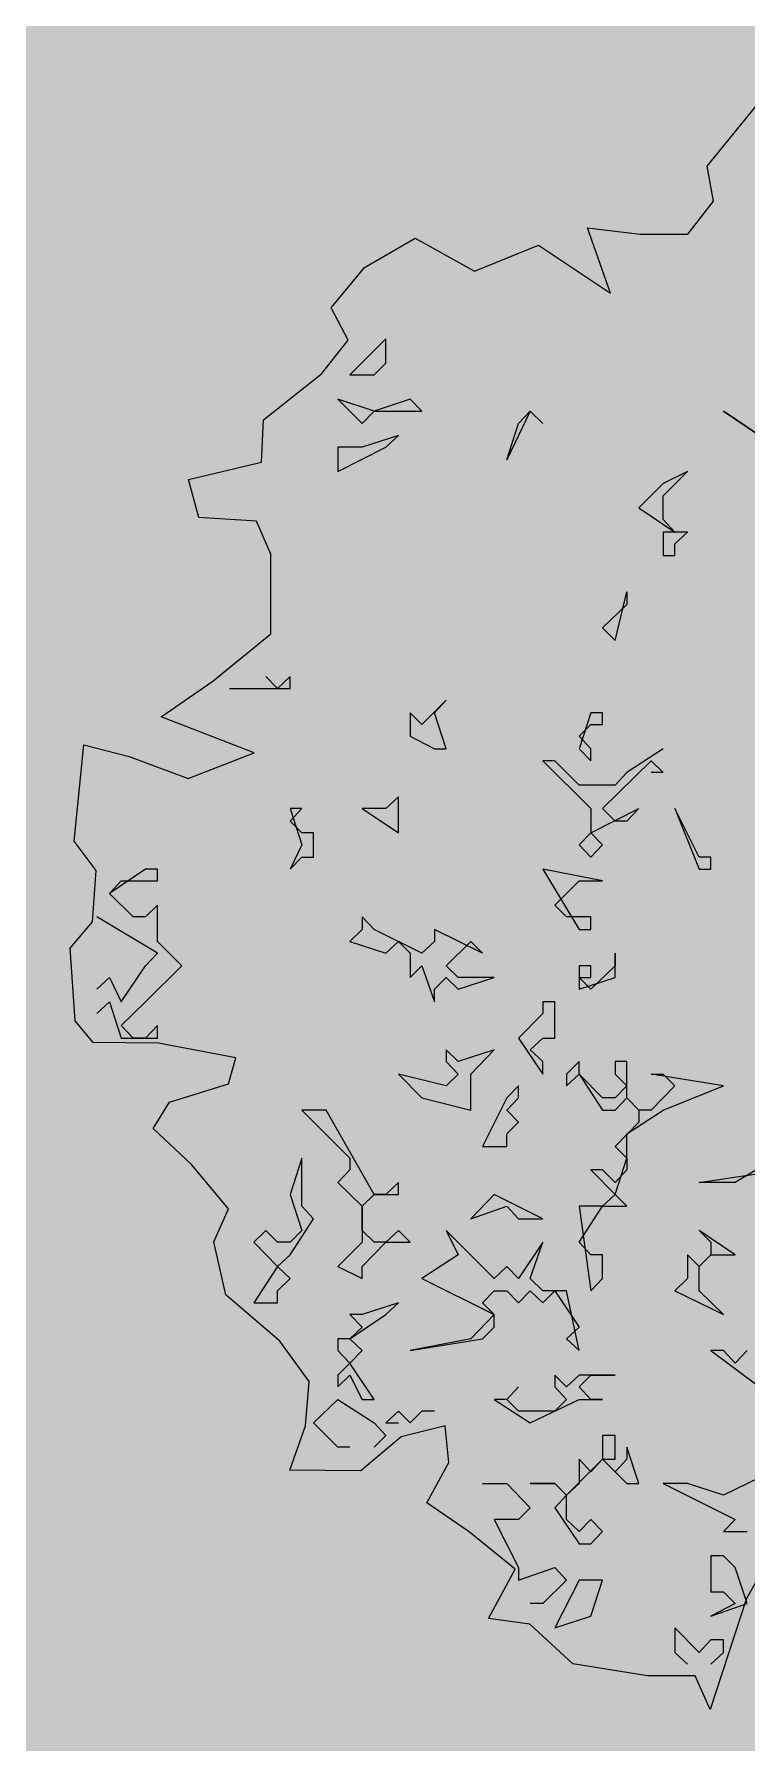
# Model space of a CAD drawing. Header units: millimetres. Extents: x 3866 to 35600, y -8896 to 9491.
# Drawn here: x 33061.194 to 33062.096, y -6696.723 to -6694.559 of the extents above; entities that cross this region are included whole.
import ezdxf

# ---------------------------------------------------------------- set-up
doc = ezdxf.new("R2010")
doc.units = ezdxf.units.MM
doc.layers.add('ВДМ', color=7, linetype='Continuous')
doc.layers.add('КУЩІ', color=108, linetype='Continuous')
doc.layers.add('Интерьер - Мебель_Ном_пера__4', color=7, linetype='Continuous', lineweight=20, true_color=0x029e21)

# ---------------------------------------------------------------- blocks, each defined once
blk = doc.blocks.new('Дерево лиственное 02 11_24')
at = {"layer": 'Интерьер - Мебель_Ном_пера__4', "linetype": 'Continuous'}
for p, q in [((-1757, 7082), (-1218, 7742)), ((-1697, 6741), (-1757, 7082)), ((-1946, 6421), (-1697, 6741)), ((-2694, 5851), (-2918, 6485)), ((-2918, 6485), (-2409, 6421)), ((-5080, 6100), (-4587, 6385)), ((-4587, 6385), (-4012, 6065)), ((-4012, 6065), (-3393, 6317)), ((-3393, 6317), (-2694, 5851)), ((-2409, 6421), (-1946, 6421)), ((-5401, 5709), (-5080, 6100)), ((-5236, 5397), (-5401, 5709)), ((-5495, 5071), (-5236, 5397)), ((-4872, 5409), (-5222, 5059)), ((-4872, 5173), (-4872, 5409)), ((-4986, 5059), (-4872, 5173)), ((-6057, 4624), (-5495, 5071)), ((-5222, 5059), (-4986, 5059)), ((-4986, 4709), (-5336, 4823)), ((-5336, 4823), (-5100, 4587)), ((-4636, 4823), (-4986, 4709)), ((-4522, 4709), (-4636, 4823)), ((-5100, 4587), (-4986, 4709)), ((-4986, 4709), (-4522, 4709)), ((-3472, 4709), (-3700, 4237)), ((-3586, 4587), (-3472, 4709)), ((-3472, 4709), (-3350, 4587)), ((-3350, 4587), (-3472, 4709)), ((-1600, 4709), (-1250, 4473)), ((-1250, 4473), (-1600, 4709)), ((-6077, 4213), (-6057, 4624)), ((-4750, 4473), (-5100, 4359)), ((-4872, 4359), (-4750, 4473)), ((-3700, 4237), (-3586, 4587)), ((-5100, 4359), (-5336, 4359)), ((-5336, 4359), (-5336, 4123)), ((-5336, 4123), (-4872, 4359)), ((-6783, 4046), (-6077, 4213)), ((-6683, 3679), (-6783, 4046)), ((-2186, 4009), (-2422, 3773)), ((-2186, 3887), (-1950, 4123)), ((-1950, 4123), (-2186, 4009)), ((-2186, 3659), (-2186, 3887)), ((-6127, 3643), (-6683, 3679)), ((-5986, 3323), (-6127, 3643)), ((-2422, 3773), (-2072, 3537)), ((-2072, 3537), (-2186, 3659)), ((-2072, 3537), (-2186, 3537)), ((-2186, 3537), (-2186, 3309)), ((-1950, 3537), (-2072, 3537)), ((-2072, 3423), (-1950, 3537)), ((-5986, 2553), (-5986, 3323)), ((-2072, 3309), (-2072, 3423)), ((-2186, 3309), (-2072, 3309)), ((-2536, 2837), (-2772, 2609)), ((-2650, 2487), (-2536, 2959)), ((-2536, 2959), (-2536, 2837)), ((-6548, 2093), (-5986, 2553)), ((-2772, 2609), (-2650, 2487)), ((-7049, 1748), (-6548, 2093)), ((-6386, 2023), (-5800, 2023)), ((-5922, 2023), (-6036, 2137)), ((-5800, 2137), (-5922, 2023)), ((-5800, 2023), (-5800, 2137)), ((-4286, 1909), (-4522, 1673)), ((-4400, 1787), (-4286, 1909)), ((-6148, 1399), (-7049, 1748)), ((-4522, 1673), (-4636, 1787)), ((-4636, 1787), (-4636, 1559)), ((-4286, 1437), (-4400, 1787)), ((-2886, 1787), (-3000, 1437)), ((-3000, 1559), (-2886, 1673)), ((-2772, 1787), (-2886, 1787)), ((-2886, 1673), (-2772, 1673)), ((-2772, 1673), (-2772, 1787)), ((-4636, 1559), (-4400, 1437)), ((-2886, 1437), (-3000, 1559)), ((-7891, 544), (-7797, 1476)), ((-7797, 1476), (-7359, 1364)), ((-7359, 1364), (-6789, 1150)), ((-6789, 1150), (-6148, 1399)), ((-4400, 1437), (-4286, 1437)), ((-3000, 1437), (-2886, 1323)), ((-2886, 1323), (-2886, 1437)), ((-2186, 1437), (-2536, 1209)), ((-3236, 1323), (-3350, 1323)), ((-3350, 1323), (-2886, 859)), ((-3000, 1087), (-3236, 1323)), ((-2772, 859), (-2300, 1323)), ((-2536, 1209), (-2650, 1087)), ((-2300, 1323), (-2186, 1209)), ((-2186, 1209), (-2300, 1209)), ((-2650, 1087), (-3000, 1087)), ((-5800, 737), (-5686, 859)), ((-5686, 859), (-5800, 859)), ((-5800, 859), (-5686, 509)), ((-4872, 859), (-5100, 859)), ((-5100, 859), (-4750, 623)), ((-4750, 973), (-4872, 859)), ((-4750, 623), (-4750, 973)), ((-2886, 623), (-2422, 859)), ((-2886, 859), (-2886, 623)), ((-2650, 737), (-2772, 859)), ((-2422, 859), (-2536, 737)), ((-1836, 387), (-2072, 859)), ((-2072, 859), (-1836, 273)), ((-5686, 623), (-5800, 737)), ((-2536, 737), (-2650, 737)), ((-7680, 260), (-7891, 544)), ((-5686, 509), (-5800, 273)), ((-5572, 623), (-5686, 623)), ((-5572, 387), (-5572, 623)), ((-2886, 623), (-3000, 509)), ((-3000, 509), (-2886, 387)), ((-2772, 509), (-2886, 623)), ((-2886, 387), (-2772, 509)), ((-5800, 273), (-5686, 387)), ((-5686, 387), (-5572, 387)), ((-1722, 387), (-1836, 387)), ((-1722, 273), (-1722, 387)), ((-7715, -239), (-7680, 260)), ((-7200, 273), (-7550, 37)), ((-7086, 273), (-7200, 273)), ((-7086, 159), (-7086, 273)), ((-2772, 159), (-3350, 273)), ((-3350, 273), (-3000, -313)), ((-1836, 273), (-1722, 273)), ((-7550, 37), (-7436, 159)), ((-7322, -191), (-7550, 37)), ((-7436, 159), (-7086, 159)), ((-3236, -77), (-3000, 159)), ((-3000, 159), (-2772, 159)), ((-7086, -77), (-7200, -191)), ((-7086, -427), (-7086, -77)), ((-3122, -191), (-3236, -77)), ((-7931, -493), (-7715, -239)), ((-7086, -541), (-7672, -191)), ((-7200, -191), (-7322, -191)), ((-5100, -313), (-5222, -427)), ((-4986, -313), (-5100, -191)), ((-5100, -191), (-5100, -313)), ((-4522, -541), (-4986, -313)), ((-3936, -541), (-4400, -313)), ((-4400, -313), (-4400, -427)), ((-3000, -191), (-3122, -191)), ((-2886, -191), (-3000, -191)), ((-3000, -313), (-2886, -313)), ((-2886, -313), (-2886, -191)), ((-7882, -1196), (-7931, -493)), ((-6850, -663), (-7086, -427)), ((-5222, -427), (-4872, -541)), ((-4872, -541), (-4750, -427)), ((-4750, -427), (-4636, -541)), ((-4400, -427), (-4522, -541)), ((-4286, -663), (-4050, -427)), ((-4050, -427), (-3936, -541)), ((-7200, -663), (-7086, -541)), ((-4636, -541), (-4636, -777)), ((-2650, -541), (-2650, -663)), ((-2650, -777), (-2650, -541)), ((-7672, -891), (-7550, -777)), ((-7550, -777), (-7436, -1013)), ((-7436, -1013), (-7200, -663)), ((-7200, -1013), (-6850, -663)), ((-4636, -777), (-4522, -663)), ((-4522, -663), (-4400, -1013)), ((-4400, -891), (-4286, -777)), ((-4172, -777), (-4286, -663)), ((-4286, -777), (-4172, -891)), ((-4172, -891), (-3822, -777)), ((-3822, -777), (-4172, -777)), ((-2886, -663), (-3000, -663)), ((-3000, -663), (-3000, -891)), ((-2886, -891), (-3000, -777)), ((-3000, -777), (-2886, -777)), ((-3000, -891), (-2650, -777)), ((-2650, -663), (-2886, -891)), ((-2886, -777), (-2886, -663)), ((-4400, -1013), (-4400, -891)), ((-7672, -1127), (-7550, -1013)), ((-7550, -1013), (-7436, -1363)), ((-7436, -1241), (-7200, -1013)), ((-3350, -1127), (-3586, -1363)), ((-3236, -1013), (-3350, -1013)), ((-3350, -1013), (-3350, -1127)), ((-3236, -1363), (-3236, -1013)), ((-7707, -1407), (-7882, -1196)), ((-7322, -1363), (-7436, -1241)), ((-7086, -1241), (-7200, -1363)), ((-7086, -1363), (-7086, -1241)), ((-7074, -1414), (-7707, -1407)), ((-7436, -1363), (-7086, -1363)), ((-7200, -1363), (-7322, -1363)), ((-6326, -1556), (-7074, -1414)), ((-4172, -1591), (-4286, -1477)), ((-4286, -1477), (-4286, -1591)), ((-3822, -1477), (-4172, -1591)), ((-4050, -1713), (-3822, -1477)), ((-3586, -1363), (-3350, -1713)), ((-3472, -1477), (-3350, -1363)), ((-3350, -1591), (-3472, -1477)), ((-3350, -1363), (-3236, -1363)), ((-6398, -1806), (-6326, -1556)), ((-4286, -1591), (-4172, -1713)), ((-3350, -1713), (-3350, -1591)), ((-3000, -1591), (-3122, -1713)), ((-3000, -1713), (-3000, -1591)), ((-2536, -1591), (-2650, -1591)), ((-2650, -1591), (-2650, -1713)), ((-2536, -1941), (-2536, -1591)), ((-6968, -1984), (-6398, -1806)), ((-4286, -1827), (-4750, -1713)), ((-4750, -1713), (-4522, -1941)), ((-4172, -1713), (-4286, -1827)), ((-4050, -2063), (-4050, -1713)), ((-3122, -1713), (-3122, -1827)), ((-3122, -1827), (-3000, -1713)), ((-2772, -1941), (-3000, -1713)), ((-3000, -1713), (-2772, -2063)), ((-2650, -1713), (-2536, -1827)), ((-1600, -1827), (-2300, -1713)), ((-2300, -1713), (-2186, -1713)), ((-2186, -1713), (-2072, -1827)), ((-7127, -2240), (-6968, -1984)), ((-4522, -1941), (-4050, -2063)), ((-3700, -1941), (-3936, -2413)), ((-3586, -1827), (-3700, -1941)), ((-3700, -2063), (-3586, -1941)), ((-3586, -1941), (-3586, -1827)), ((-2650, -1941), (-2772, -1941)), ((-2536, -1827), (-2650, -1941)), ((-2650, -2063), (-2536, -1941)), ((-2422, -2063), (-2536, -1941)), ((-2536, -1941), (-2422, -2063)), ((-2072, -1827), (-2300, -2063)), ((-2186, -2063), (-1600, -1827)), ((-5450, -2063), (-5686, -2063)), ((-5686, -2063), (-5222, -2527)), ((-4986, -2877), (-5450, -2063)), ((-3586, -2177), (-3700, -2063)), ((-2772, -2063), (-2650, -2063)), ((-2536, -2291), (-2186, -2063)), ((-2300, -2063), (-2422, -2063)), ((-2422, -2063), (-2422, -2177)), ((-6754, -2589), (-7127, -2240)), ((-3700, -2291), (-3586, -2177)), ((-3700, -2413), (-3700, -2291)), ((-2422, -2177), (-2650, -2413)), ((-2536, -2527), (-2536, -2291)), ((-3936, -2413), (-3700, -2413)), ((-2650, -2413), (-2536, -2527)), ((-900, -2413), (-1486, -2763)), ((-6398, -3017), (-6754, -2589)), ((-5686, -2527), (-5800, -2877)), ((-5686, -2991), (-5686, -2527)), ((-5222, -2641), (-5336, -2763)), ((-5222, -2527), (-5222, -2641)), ((-2772, -2641), (-2886, -2641)), ((-2886, -2641), (-2650, -2877)), ((-2650, -2763), (-2772, -2641)), ((-2650, -2877), (-2536, -2527)), ((-2536, -2641), (-2650, -2763)), ((-2536, -2527), (-2536, -2641)), ((-1836, -2763), (-1022, -2641)), ((-5336, -2763), (-5100, -2991)), ((-4750, -2763), (-4872, -2877)), ((-4750, -2877), (-4750, -2763)), ((-1486, -2763), (-1836, -2763)), ((-5800, -2877), (-5686, -3227)), ((-5100, -2991), (-4986, -2877)), ((-4986, -2877), (-4750, -2877)), ((-4872, -2877), (-4986, -2877)), ((-3822, -2877), (-4050, -3113)), ((-3350, -3113), (-3822, -2877)), ((-2650, -2877), (-2772, -2991)), ((-2536, -2991), (-2650, -2877)), ((-6540, -3337), (-6398, -3017)), ((-5800, -3463), (-5572, -3113)), ((-5572, -3113), (-5686, -2991)), ((-5100, -3227), (-5100, -2991)), ((-5100, -2991), (-5100, -3341)), ((-4050, -3113), (-3700, -2991)), ((-3700, -2991), (-3586, -3113)), ((-3586, -3113), (-3350, -3113)), ((-3000, -3341), (-2772, -2991)), ((-2772, -2991), (-3000, -2991)), ((-3000, -2991), (-2886, -3813)), ((-2772, -2991), (-2536, -2991)), ((-6036, -3227), (-6150, -3341)), ((-5922, -3341), (-6036, -3227)), ((-5686, -3227), (-5800, -3341)), ((-4986, -3341), (-5100, -3227)), ((-4750, -3227), (-4872, -3341)), ((-4636, -3341), (-4750, -3227)), ((-3822, -3691), (-4286, -3227)), ((-4286, -3227), (-4172, -3463)), ((-1486, -3463), (-1836, -3227)), ((-1836, -3227), (-1722, -3341)), ((-6424, -3849), (-6540, -3337)), ((-6150, -3341), (-5922, -3577)), ((-5800, -3341), (-5922, -3341)), ((-5922, -3577), (-5800, -3463)), ((-5100, -3341), (-5336, -3577)), ((-5100, -3577), (-4872, -3341)), ((-4872, -3341), (-4986, -3341)), ((-4872, -3341), (-4636, -3341)), ((-4172, -3463), (-4522, -3691)), ((-3350, -3341), (-3586, -3691)), ((-3472, -3691), (-3350, -3341)), ((-2886, -3463), (-3000, -3341)), ((-2772, -3463), (-2886, -3463)), ((-2772, -3691), (-2772, -3463)), ((-1836, -3577), (-1950, -3463)), ((-1950, -3463), (-1950, -3691)), ((-1836, -3577), (-1722, -3463)), ((-1722, -3463), (-1836, -3577)), ((-1722, -3341), (-1722, -3463)), ((-1722, -3463), (-1486, -3463)), ((-5922, -3577), (-6150, -3927)), ((-5800, -3691), (-5922, -3577)), ((-5336, -3577), (-5100, -3691)), ((-5100, -3691), (-5100, -3577)), ((-3700, -3577), (-3822, -3691)), ((-3586, -3691), (-3700, -3577)), ((-1836, -3813), (-1836, -3577)), ((-5922, -3813), (-5800, -3691)), ((-4522, -3691), (-3822, -4041)), ((-3350, -3813), (-3472, -3691)), ((-2886, -3813), (-2772, -3691)), ((-1950, -3691), (-2072, -3813)), ((-5899, -4299), (-6424, -3849)), ((-6150, -3927), (-5922, -3927)), ((-5922, -3927), (-5922, -3813)), ((-4750, -3927), (-5100, -4041)), ((-4872, -4041), (-4750, -3927)), ((-3936, -3927), (-3822, -3813)), ((-3822, -4041), (-3936, -3927)), ((-3822, -3813), (-3700, -3813)), ((-3700, -3813), (-3586, -3927)), ((-3586, -3927), (-3472, -3813)), ((-3472, -3813), (-3350, -3927)), ((-3350, -3927), (-3236, -3813)), ((-3122, -3813), (-3350, -3813)), ((-3236, -3813), (-3000, -4163)), ((-3000, -4391), (-3122, -3813)), ((-2072, -3813), (-1600, -4041)), ((-1600, -4041), (-1836, -3813)), ((-5222, -4277), (-4872, -4041)), ((-5100, -4041), (-5222, -4041)), ((-5222, -4041), (-5100, -4163)), ((-3822, -4041), (-4050, -4277)), ((-3822, -4163), (-3822, -4041)), ((-5614, -4690), (-5899, -4299)), ((-5222, -4277), (-5336, -4277)), ((-5336, -4277), (-5336, -4391)), ((-5100, -4163), (-5222, -4277)), ((-5100, -4391), (-5222, -4277)), ((-4050, -4277), (-4636, -4391)), ((-4636, -4391), (-3936, -4277)), ((-3936, -4277), (-3822, -4163)), ((-3000, -4163), (-3122, -4277)), ((-3122, -4277), (-3000, -4391)), ((-5336, -4391), (-5222, -4513)), ((-5222, -4513), (-5100, -4391)), ((-1600, -4391), (-1722, -4391)), ((-1722, -4391), (-1250, -4741)), ((-1486, -4513), (-1600, -4391)), ((-1372, -4391), (-1486, -4513)), ((-5222, -4513), (-5336, -4627)), ((-5336, -4627), (-5336, -4741)), ((-5336, -4741), (-5222, -4627)), ((-4986, -4863), (-5222, -4513)), ((-5222, -4627), (-5100, -4863)), ((-3122, -4741), (-3236, -4627)), ((-3236, -4627), (-3236, -4741)), ((-3000, -4627), (-3122, -4741)), ((-3000, -4741), (-2886, -4627)), ((-2650, -4627), (-3000, -4627)), ((-2886, -4627), (-2650, -4627)), ((-5650, -5118), (-5614, -4690)), ((-3700, -4863), (-3586, -4741)), ((-3586, -4741), (-3700, -4863)), ((-3236, -4741), (-3122, -4863)), ((-2886, -4863), (-3000, -4741)), ((-5572, -5091), (-5336, -4863)), ((-5336, -4863), (-4986, -5091)), ((-5100, -4863), (-4986, -4863)), ((-3700, -4863), (-3822, -4863)), ((-3822, -4863), (-3472, -5091)), ((-3586, -4977), (-3700, -4863)), ((-3472, -5091), (-3000, -4863)), ((-3122, -4863), (-3236, -4977)), ((-3000, -4863), (-2772, -4863)), ((-2772, -4863), (-2886, -4863)), ((-5801, -5550), (-5650, -5118)), ((-5336, -5327), (-5572, -5091)), ((-4986, -5091), (-4872, -5213)), ((-4750, -4977), (-4872, -5091)), ((-4872, -5091), (-4750, -5091)), ((-4636, -5091), (-4750, -4977)), ((-4297, -5118), (-4724, -5225)), ((-4522, -4977), (-4636, -5091)), ((-4400, -4977), (-4522, -4977)), ((-4261, -5474), (-4297, -5118)), ((-3236, -4977), (-3586, -4977)), ((-4724, -5225), (-5116, -5556)), ((-4872, -5213), (-4986, -5327)), ((-2650, -5213), (-2772, -5213)), ((-2772, -5213), (-2772, -5441)), ((-2650, -5441), (-2650, -5213)), ((-5222, -5327), (-5336, -5327)), ((-3122, -5791), (-2772, -5441)), ((-2886, -5563), (-3000, -5441)), ((-3000, -5441), (-3000, -5677)), ((-2772, -5441), (-2886, -5563)), ((-2772, -5441), (-2536, -5677)), ((-2650, -5563), (-2772, -5441)), ((-2772, -5441), (-2650, -5441)), ((-2536, -5441), (-2650, -5563)), ((-2422, -5677), (-2536, -5327)), ((-2536, -5327), (-2536, -5441)), ((-5116, -5556), (-5801, -5550)), ((-4475, -5866), (-4261, -5474)), ((-1136, -5563), (-1600, -5791)), ((-3936, -5677), (-3700, -5677)), ((-3700, -5677), (-3472, -5913)), ((-3236, -5677), (-3472, -5677)), ((-3472, -5677), (-3236, -5677)), ((-3122, -5791), (-3236, -5677)), ((-3236, -5677), (-3122, -5791)), ((-3122, -5791), (-3236, -5913)), ((-3000, -5677), (-3122, -5791)), ((-3122, -6027), (-3122, -5791)), ((-2536, -5677), (-2422, -5677)), ((-1950, -5677), (-2186, -5677)), ((-2186, -5677), (-1486, -6027)), ((-1600, -5791), (-1950, -5677)), ((-4064, -6145), (-4475, -5866)), ((-3472, -5913), (-3586, -6027)), ((-3236, -5913), (-3000, -6263)), ((-3586, -6027), (-3822, -6027)), ((-3822, -6027), (-3586, -6491)), ((-3000, -6141), (-3122, -6027)), ((-2886, -6027), (-3000, -6141)), ((-2772, -6141), (-2886, -6027)), ((-1486, -6027), (-1600, -6141)), ((-913, -5972), (-1376, -6791)), ((-3620, -6507), (-4064, -6145)), ((-3000, -6263), (-2886, -6263)), ((-2886, -6263), (-2772, -6141)), ((-1600, -6141), (-1372, -6141)), ((-1600, -6377), (-1722, -6377)), ((-1722, -6377), (-1722, -6727)), ((-1486, -6491), (-1600, -6377)), ((-3878, -6984), (-3620, -6507)), ((-3586, -6491), (-3586, -6613)), ((-3586, -6613), (-3236, -6491)), ((-3122, -6613), (-3350, -6841)), ((-3236, -6491), (-3122, -6613)), ((-3000, -6613), (-3236, -7077)), ((-2772, -6613), (-3000, -6613)), ((-2886, -6963), (-2772, -6613)), ((-1372, -6841), (-1486, -6491)), ((-1722, -6727), (-1600, -6727)), ((-1600, -6727), (-1486, -6841)), ((-3350, -6841), (-3472, -6841)), ((-1376, -6791), (-1730, -7866)), ((-1486, -6841), (-1722, -6963)), ((-1722, -6963), (-1372, -6841)), ((-3477, -7041), (-3878, -6984)), ((-3059, -7423), (-3477, -7041)), ((-3236, -7077), (-2886, -6963)), ((-1836, -7313), (-2072, -7077)), ((-2072, -7077), (-2072, -7313)), ((-1722, -7191), (-1836, -7313)), ((-1600, -7191), (-1722, -7191)), ((-1600, -7313), (-1600, -7191)), ((-2338, -7539), (-3059, -7423)), ((-2072, -7313), (-1950, -7427)), ((-1722, -7427), (-1600, -7313)), ((-1875, -7539), (-2338, -7539)), ((-1730, -7866), (-1875, -7539))]:
    blk.add_line(p, q, dxfattribs=at)

msp = doc.modelspace()

# ---------------------------------------------------------------- hatches: boundary and pattern name
at = {"layer": 'ВДМ', "true_color": 0x139b48, "transparency": 33554585}
h = msp.add_hatch(color=114, dxfattribs=at)
h.dxf.hatch_style = 1
h.paths.add_polyline_path([(33080.2621, -6678.6225), (33090.0813, -6681.9727), (33090.5749, -6680.5188), (33077.7869, -6676.1231, -0.320249), (33075.7621, -6673.2861), (33075.7621, -6665.7475), (33072.7621, -6665.7475), (33072.7621, -6676.1225), (33065.2621, -6676.1225), (33060.2621, -6676.1225), (33060.2621, -6695.0762, 0.414214), (33063.2621, -6698.0762), (33063.7403, -6698.0762, 0.050382), (33063.7655, -6697.8262), (33063.7655, -6689.6803), (33072.1447, -6689.6803), (33072.1447, -6699.0257), (33078.7088, -6702.2703), (33080.408, -6703.1101), (33082.4476, -6698.9837), (33080.7712, -6698.1498, -1.802326), (33084.5623, -6700.0356), (33082.8953, -6699.2064), (33080.8563, -6703.3317), (33085.5126, -6705.6332), (33086.7344, -6703.1612), (33090.3459, -6704.9366), (33089.1202, -6707.4164), (33092.3163, -6708.9962, 0.173141), (33092.6502, -6709.0351), (33096.5476, -6708.1361, 0.226063), (33096.8844, -6707.8685), (33098.3687, -6704.8331), (33098.5798, -6704.4013), (33095.0902, -6702.695), (33097.1987, -6698.3829), (33100.6883, -6700.0892), (33111.2402, -6705.2495), (33106.2915, -6715.3452, 0.413327), (33106.5191, -6716.0136), (33107.7952, -6716.6439, 0.414214), (33108.4649, -6716.417), (33115.2974, -6702.5842), (33115.4152, -6702.2389), (33076.7101, -6689.0332), (33077.6788, -6686.1939), (33119.1204, -6700.3817, 0.414214), (33122.2954, -6698.8262), (33124.0784, -6693.6179, 0.161962), (33124.0922, -6692.0397), (33113.5102, -6688.4024), (33113.0322, -6689.8032), (33122.8514, -6693.1534), (33120.4296, -6700.2516), (33099.1349, -6692.9862), (33077.8403, -6685.7207)])
at = {"layer": 'ВДМ', "transparency": 33554585}
h = msp.add_hatch(color=9, dxfattribs=at)
h.dxf.hatch_style = 1
h.paths.add_polyline_path([(33060.2621, -6695.0762), (33060.2621, -6675.8597), (33059.2621, -6675.8597), (33059.2621, -6694.8906), (33059.2621, -6696.0762, 0.414214), (33062.2621, -6699.0762), (33062.5155, -6699.0762, 0.356394), (33063.7403, -6698.0762), (33063.2621, -6698.0762, -0.414214)])
h = msp.add_hatch(color=8, dxfattribs=at)
h.dxf.hatch_style = 1
h.paths.add_polyline_path([(33077.6734, -6702.874), (33072.8408, -6700.4853, -0.285316), (33072.1447, -6699.3647), (33072.1447, -6689.6803), (33063.7655, -6689.6803), (33063.7655, -6697.8262, -0.414214), (33062.5155, -6699.0762), (33062.2621, -6699.0762, -0.414214), (33059.2621, -6696.0762), (33059.2621, -6705.0762, -0.414214), (33062.2621, -6702.0762), (33068.5883, -6702.0762, -0.115275), (33069.9176, -6702.3868), (33076.9364, -6705.8562), (33090.4874, -6712.5536), (33091.8165, -6709.864)])
h.paths.add_polyline_path([(33070.3947, -6694.2177), (33065.5155, -6694.2177), (33065.5155, -6693.9509), (33065.5155, -6691.4303), (33070.3947, -6691.4303)], flags=16)

# ---------------------------------------------------------------- linework, layer by layer
msp.add_lwpolyline([(33059.2621, -6694.8906), (33059.2621, -6696.0762, 0.414214), (33062.2621, -6699.0762), (33062.5155, -6699.0762, 0.414214), (33063.7655, -6697.8262), (33063.7655, -6689.6803)], format="xyb")
at = {"layer": 'ВДМ'}
msp.add_lwpolyline([(33075.7621, -6663.9975), (33075.7621, -6651.6225, 0.414214), (33072.7621, -6648.6225), (33063.2621, -6648.6225, 0.414214), (33060.2621, -6651.6225), (33060.2621, -6695.0762, 0.414214), (33063.2621, -6698.0762), (33063.7403, -6698.0762)], format="xyb", dxfattribs=at)

# ---------------------------------------------------------------- block references
at = {"layer": 'КУЩІ', "linetype": 'Continuous', "xscale": 0.0001307448670890075, "yscale": 0.0001307448670890075, "zscale": 0.0001307448670890075}
msp.add_blockref('Дерево лиственное 02 11_24', (33062.2761, -6695.6519), dxfattribs=at)

doc.saveas('drawing.dxf')
